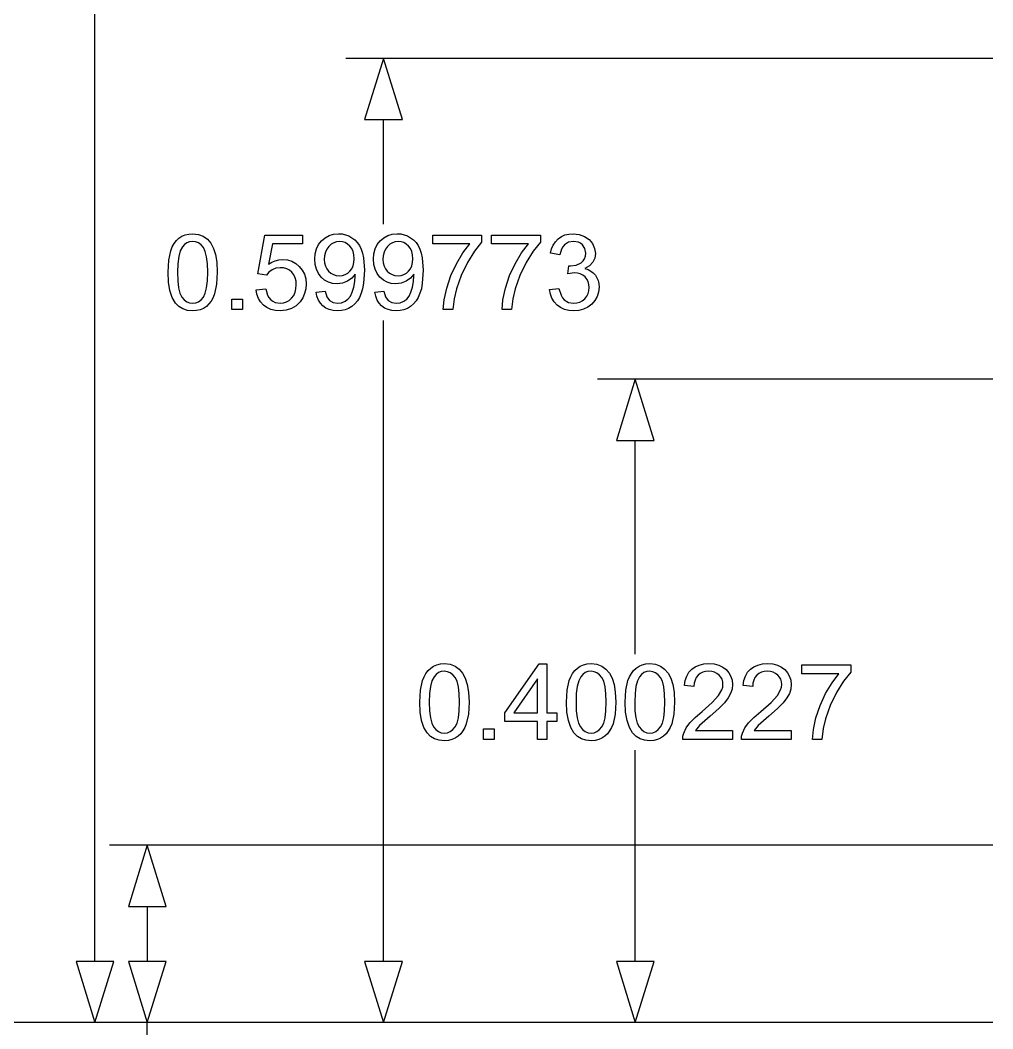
# Model space of a CAD drawing. Extents: x -0.57 to 3.06, y 0.01 to 2.07.
# Drawn here: x -0.115 to 0.49, y 0.496 to 1.124 of the extents above; entities that cross this region are included whole.
import ezdxf

# ---------------------------------------------------------------- set-up
doc = ezdxf.new("R2010")
doc.units = 0
doc.header["$MEASUREMENT"] = 0
doc.layers.add('DIMENSIONS', color=7, linetype='CONTINUOUS')

msp = doc.modelspace()

# ---------------------------------------------------------------- linework, layer by layer
at = {"layer": 'DIMENSIONS'}
for points in [[(-0.06857, 0.53802), (-0.06857, 1.12829)], [(0.49, 1.09977), (0.08746, 1.09977)], [(0.11096, 1.09977), (0.09921, 1.06175)], [(0.12271, 1.06175), (0.11096, 1.09977)], [(0.09921, 1.06175), (0.12271, 1.06175)], [(0.11096, 0.99662), (0.11096, 1.06175)], [(0.11096, 0.53802), (0.11096, 0.93684)], [(0.49, 0.90023), (0.24407, 0.90023)], [(0.26757, 0.90023), (0.25582, 0.8622)], [(0.27932, 0.8622), (0.26757, 0.90023)], [(0.25582, 0.8622), (0.27932, 0.8622)], [(0.26757, 0.72918), (0.26757, 0.8622)], [(0.26757, 0.53802), (0.26757, 0.66944)], [(0.49, 0.61029), (-0.05952, 0.61029)], [(-0.03602, 0.61029), (-0.04777, 0.57226)], [(-0.02427, 0.57226), (-0.03602, 0.61029)], [(-0.04777, 0.57226), (-0.02427, 0.57226)], [(-0.03602, 0.57226), (-0.03602, 0.53802)], [(-0.05682, 0.53802), (-0.08032, 0.53802)], [(-0.08032, 0.53802), (-0.06857, 0.5)], [(-0.06857, 0.5), (-0.05682, 0.53802)], [(-0.02427, 0.53802), (-0.04777, 0.53802)], [(-0.04777, 0.53802), (-0.03602, 0.5)], [(-0.03602, 0.5), (-0.02427, 0.53802)], [(0.12271, 0.53802), (0.09921, 0.53802)], [(0.09921, 0.53802), (0.11096, 0.5)], [(0.11096, 0.5), (0.12271, 0.53802)], [(0.27932, 0.53802), (0.25582, 0.53802)], [(0.25582, 0.53802), (0.26757, 0.5)], [(0.26757, 0.5), (0.27932, 0.53802)], [(0.49, 0.5), (-0.45964, 0.5)], [(0.49, 0.5), (-0.29157, 0.5)], [(0.49, 0.5), (-0.09207, 0.5)], [(0.49, 0.5), (-0.05952, 0.5)], [(-0.03602, 0.36189), (-0.03602, 0.5)], [(0.49, 0.5), (0.08746, 0.5)], [(0.49, 0.5), (0.24407, 0.5)]]:
    msp.add_lwpolyline(points, dxfattribs=at)
for points in [[(-0.02312, 0.96673), (-0.02269, 0.97425), (-0.0214, 0.98015), (-0.02044, 0.98254), (-0.01927, 0.98465), (-0.01789, 0.98646), (-0.0163, 0.98799), (-0.0145, 0.98919), (-0.01248, 0.99005), (-0.01025, 0.99057), (-0.00779, 0.99074), (-0.00424, 0.99036), (-0.00116, 0.98922), (0.00145, 0.98736), (0.00356, 0.98483), (0.00522, 0.98165), (0.00647, 0.97784), (0.00727, 0.973), (0.00753, 0.96673), (0.00711, 0.95926), (0.00583, 0.95338), (0.00488, 0.95098), (0.00371, 0.94887), (0.00234, 0.94705), (0.00075, 0.94552), (-0.00105, 0.94431), (-0.00308, 0.94344), (-0.00532, 0.94292), (-0.00779, 0.94275), (-0.01101, 0.94305), (-0.01386, 0.94397), (-0.01635, 0.94549), (-0.01847, 0.94762), (-0.0205, 0.95102), (-0.02195, 0.95533), (-0.02283, 0.96057)], [(-0.01719, 0.96673), (-0.01702, 0.96143), (-0.01651, 0.95709), (-0.01566, 0.95372), (-0.01448, 0.95132), (-0.01304, 0.94965), (-0.01145, 0.94845), (-0.0097, 0.94773), (-0.00779, 0.94749), (-0.00588, 0.94773), (-0.00413, 0.94846), (-0.00254, 0.94966), (-0.00111, 0.95134), (0.00008, 0.95375), (0.00092, 0.95711), (0.00143, 0.96144), (0.0016, 0.96673), (0.00143, 0.97205), (0.00092, 0.97639), (0.00008, 0.97976), (-0.00111, 0.98215), (-0.00255, 0.98382), (-0.00415, 0.98501), (-0.00592, 0.98573), (-0.00786, 0.98597), (-0.00974, 0.98576), (-0.01143, 0.98512), (-0.01292, 0.98407), (-0.0142, 0.9826), (-0.01551, 0.98), (-0.01644, 0.97648), (-0.017, 0.97206)], [(0.03164, 0.95586), (0.0377, 0.95637), (0.03882, 0.9525), (0.03971, 0.95097), (0.04083, 0.94972), (0.04212, 0.94875), (0.04353, 0.94805), (0.04674, 0.94749), (0.04875, 0.94769), (0.05059, 0.94828), (0.05227, 0.94926), (0.0538, 0.95064), (0.05506, 0.95233), (0.05596, 0.95429), (0.0565, 0.9565), (0.05668, 0.95897), (0.05651, 0.96131), (0.05599, 0.96339), (0.05512, 0.9652), (0.05391, 0.96676), (0.05241, 0.96801), (0.05071, 0.9689), (0.04878, 0.96944), (0.04665, 0.96962), (0.04399, 0.9693), (0.04161, 0.96835), (0.03961, 0.96689), (0.03809, 0.96506), (0.03267, 0.96577), (0.03722, 0.98991), (0.06059, 0.98991), (0.06059, 0.98439), (0.04184, 0.98439), (0.0393, 0.97176), (0.04145, 0.97305), (0.04364, 0.97398), (0.04589, 0.97453), (0.04818, 0.97471), (0.05114, 0.97445), (0.05386, 0.97365), (0.05634, 0.97231), (0.05857, 0.97045), (0.06042, 0.96816), (0.06175, 0.96558), (0.06254, 0.96268), (0.0628, 0.95948), (0.06257, 0.9564), (0.06187, 0.95354), (0.06071, 0.95089), (0.05909, 0.94846), (0.05662, 0.94596), (0.05374, 0.94418), (0.05045, 0.94311), (0.04674, 0.94275), (0.04368, 0.94297), (0.04092, 0.94365), (0.03845, 0.94477), (0.03627, 0.94634), (0.03446, 0.94828), (0.03309, 0.95052), (0.03215, 0.95304)], [(0.06902, 0.95442), (0.07457, 0.95493), (0.0756, 0.95156), (0.07726, 0.94926), (0.07953, 0.94793), (0.08236, 0.94749), (0.08486, 0.9478), (0.08703, 0.94871), (0.08885, 0.95013), (0.09031, 0.95197), (0.09149, 0.95436), (0.09246, 0.95746), (0.09311, 0.96096), (0.09333, 0.96452), (0.09329, 0.96567), (0.09125, 0.96318), (0.08856, 0.9612), (0.08544, 0.95991), (0.08207, 0.95948), (0.07927, 0.95975), (0.07669, 0.96054), (0.07433, 0.96186), (0.0722, 0.96372), (0.07043, 0.966), (0.06917, 0.96862), (0.06841, 0.97158), (0.06816, 0.97487), (0.06842, 0.97827), (0.06921, 0.98133), (0.07053, 0.98403), (0.07237, 0.98638), (0.07462, 0.98829), (0.07712, 0.98965), (0.0799, 0.99047), (0.08294, 0.99074), (0.08518, 0.99059), (0.08733, 0.99013), (0.08937, 0.98935), (0.09132, 0.98827), (0.09311, 0.98691), (0.09466, 0.98528), (0.09599, 0.98339), (0.09709, 0.98124), (0.09796, 0.9787), (0.09857, 0.97565), (0.09906, 0.96801), (0.09858, 0.95992), (0.09796, 0.95656), (0.09711, 0.95367), (0.09601, 0.95116), (0.09468, 0.94896), (0.0931, 0.94709), (0.09129, 0.94554), (0.08927, 0.94432), (0.08709, 0.94345), (0.08475, 0.94292), (0.08223, 0.94275), (0.0796, 0.94294), (0.07722, 0.94351), (0.0751, 0.94447), (0.07322, 0.94581), (0.07165, 0.9475), (0.07043, 0.94949), (0.06955, 0.9518)], [(0.09265, 0.97516), (0.09249, 0.97752), (0.09199, 0.97962), (0.09116, 0.98146), (0.09001, 0.98305), (0.08862, 0.98432), (0.08709, 0.98524), (0.08544, 0.98578), (0.08364, 0.98597), (0.08178, 0.98577), (0.08004, 0.98518), (0.07843, 0.9842), (0.07694, 0.98282), (0.07569, 0.98114), (0.0748, 0.97922), (0.07427, 0.97707), (0.07409, 0.97468), (0.07426, 0.97254), (0.07477, 0.97061), (0.07561, 0.96889), (0.0768, 0.96739), (0.07823, 0.96616), (0.07982, 0.96528), (0.08157, 0.96476), (0.08348, 0.96458), (0.0854, 0.96476), (0.08713, 0.96528), (0.08869, 0.96616), (0.09007, 0.96739), (0.0912, 0.96892), (0.09201, 0.97073), (0.09249, 0.97281)], [(0.10554, 0.95442), (0.11109, 0.95493), (0.11211, 0.95156), (0.11378, 0.94926), (0.11605, 0.94793), (0.11888, 0.94749), (0.12137, 0.9478), (0.12354, 0.94871), (0.12537, 0.95013), (0.12683, 0.95197), (0.12801, 0.95436), (0.12898, 0.95746), (0.12963, 0.96096), (0.12984, 0.96452), (0.12981, 0.96567), (0.12776, 0.96318), (0.12508, 0.9612), (0.12196, 0.95991), (0.11859, 0.95948), (0.11578, 0.95975), (0.1132, 0.96054), (0.11085, 0.96186), (0.10871, 0.96372), (0.10695, 0.966), (0.10568, 0.96862), (0.10493, 0.97158), (0.10467, 0.97487), (0.10494, 0.97827), (0.10573, 0.98133), (0.10705, 0.98403), (0.10889, 0.98638), (0.11113, 0.98829), (0.11364, 0.98965), (0.11641, 0.99047), (0.11945, 0.99074), (0.1217, 0.99059), (0.12384, 0.99013), (0.12589, 0.98935), (0.12784, 0.98827), (0.12962, 0.98691), (0.13118, 0.98528), (0.13251, 0.98339), (0.13361, 0.98124), (0.13447, 0.9787), (0.13509, 0.97565), (0.13558, 0.96801), (0.13509, 0.95992), (0.13448, 0.95656), (0.13362, 0.95367), (0.13253, 0.95116), (0.13119, 0.94896), (0.12962, 0.94709), (0.12781, 0.94554), (0.12579, 0.94432), (0.12361, 0.94345), (0.12126, 0.94292), (0.11875, 0.94275), (0.11612, 0.94294), (0.11374, 0.94351), (0.11161, 0.94447), (0.10974, 0.94581), (0.10817, 0.9475), (0.10694, 0.94949), (0.10607, 0.9518)], [(0.12917, 0.97516), (0.129, 0.97752), (0.12851, 0.97962), (0.12768, 0.98146), (0.12652, 0.98305), (0.12513, 0.98432), (0.12361, 0.98524), (0.12195, 0.98578), (0.12016, 0.98597), (0.1183, 0.98577), (0.11656, 0.98518), (0.11495, 0.9842), (0.11346, 0.98282), (0.11221, 0.98114), (0.11132, 0.97922), (0.11078, 0.97707), (0.11061, 0.97468), (0.11078, 0.97254), (0.11128, 0.97061), (0.11213, 0.96889), (0.11331, 0.96739), (0.11475, 0.96616), (0.11634, 0.96528), (0.11809, 0.96476), (0.12, 0.96458), (0.12191, 0.96476), (0.12365, 0.96528), (0.12521, 0.96616), (0.12659, 0.96739), (0.12772, 0.96892), (0.12852, 0.97073), (0.12901, 0.97281)], [(0.14158, 0.98439), (0.14158, 0.98994), (0.172, 0.98994), (0.172, 0.98545), (0.16753, 0.97989), (0.1631, 0.97276), (0.1592, 0.96473), (0.15629, 0.95647), (0.15487, 0.95029), (0.15408, 0.94355), (0.14815, 0.94355), (0.14874, 0.94967), (0.15033, 0.95695), (0.15286, 0.96467), (0.15631, 0.9721), (0.16033, 0.97882), (0.16459, 0.98439)], [(0.17809, 0.98439), (0.17809, 0.98994), (0.20852, 0.98994), (0.20852, 0.98545), (0.20405, 0.97989), (0.19962, 0.97276), (0.19571, 0.96473), (0.19281, 0.95647), (0.19139, 0.95029), (0.1906, 0.94355), (0.18466, 0.94355), (0.18526, 0.94967), (0.18684, 0.95695), (0.18938, 0.96467), (0.19282, 0.9721), (0.19684, 0.97882), (0.20111, 0.98439)], [(0.21426, 0.95596), (0.22003, 0.95673), (0.22137, 0.95251), (0.2223, 0.95091), (0.22341, 0.94966), (0.22606, 0.94803), (0.22923, 0.94749), (0.23118, 0.94767), (0.23298, 0.9482), (0.23462, 0.94908), (0.2361, 0.95031), (0.23733, 0.95181), (0.23821, 0.95347), (0.23873, 0.9553), (0.23891, 0.9573), (0.23875, 0.9592), (0.23826, 0.96093), (0.23745, 0.96248), (0.23631, 0.96386), (0.23493, 0.96499), (0.23336, 0.9658), (0.23162, 0.96628), (0.22971, 0.96644), (0.22564, 0.9658), (0.22628, 0.97087), (0.22721, 0.9708), (0.23071, 0.97128), (0.23384, 0.97272), (0.23513, 0.97382), (0.23606, 0.97517), (0.23661, 0.97678), (0.23679, 0.97866), (0.23626, 0.98156), (0.23465, 0.98391), (0.23349, 0.98483), (0.23219, 0.98548), (0.2291, 0.986), (0.22601, 0.98547), (0.22349, 0.98388), (0.22247, 0.98269), (0.22165, 0.98124), (0.2206, 0.97753), (0.21483, 0.97856), (0.21553, 0.9813), (0.21656, 0.98371), (0.21793, 0.98579), (0.21964, 0.98755), (0.22163, 0.98895), (0.22385, 0.98995), (0.2263, 0.99054), (0.22897, 0.99074), (0.23267, 0.99033), (0.23606, 0.98909), (0.23891, 0.98714), (0.24101, 0.98459), (0.2423, 0.98165), (0.24273, 0.97853), (0.24232, 0.97562), (0.24109, 0.97298), (0.23906, 0.97074), (0.23625, 0.96901), (0.23822, 0.9684), (0.23995, 0.96753), (0.24145, 0.9664), (0.24273, 0.96501), (0.24373, 0.9634), (0.24446, 0.9616), (0.24489, 0.95961), (0.24503, 0.95743), (0.24475, 0.95447), (0.24391, 0.95175), (0.24251, 0.94925), (0.24055, 0.947), (0.23815, 0.94512), (0.23546, 0.94379), (0.23248, 0.94298), (0.2292, 0.94272), (0.22623, 0.94295), (0.22353, 0.94364), (0.2211, 0.94479), (0.21892, 0.9464), (0.2171, 0.94838), (0.21571, 0.95064), (0.21476, 0.95316)], [(0.01664, 0.94355), (0.01664, 0.95012), (0.02321, 0.95012), (0.02321, 0.94355)], [(0.13349, 0.6993), (0.13392, 0.70682), (0.13521, 0.71271), (0.13617, 0.71511), (0.13734, 0.71721), (0.13872, 0.71903), (0.1403, 0.72055), (0.1421, 0.72176), (0.14412, 0.72262), (0.14636, 0.72314), (0.14882, 0.72331), (0.15237, 0.72293), (0.15545, 0.72179), (0.15806, 0.71993), (0.16017, 0.71739), (0.16182, 0.71421), (0.16308, 0.7104), (0.16388, 0.70557), (0.16414, 0.6993), (0.16372, 0.69182), (0.16244, 0.68594), (0.16149, 0.68355), (0.16032, 0.68144), (0.15895, 0.67962), (0.15736, 0.67809), (0.15556, 0.67688), (0.15353, 0.67601), (0.15129, 0.67549), (0.14882, 0.67532), (0.1456, 0.67562), (0.14275, 0.67653), (0.14026, 0.67806), (0.13814, 0.68019), (0.13611, 0.68358), (0.13465, 0.6879), (0.13378, 0.69314)], [(0.20675, 0.67612), (0.20675, 0.68737), (0.18636, 0.68737), (0.18636, 0.69266), (0.20781, 0.72312), (0.21252, 0.72312), (0.21252, 0.69266), (0.21887, 0.69266), (0.21887, 0.68737), (0.21252, 0.68737), (0.21252, 0.67612)], [(0.22477, 0.6993), (0.22519, 0.70682), (0.22648, 0.71271), (0.22744, 0.71511), (0.22861, 0.71721), (0.22999, 0.71903), (0.23158, 0.72055), (0.23338, 0.72176), (0.2354, 0.72262), (0.23764, 0.72314), (0.24009, 0.72331), (0.24364, 0.72293), (0.24673, 0.72179), (0.24933, 0.71993), (0.25144, 0.71739), (0.2531, 0.71421), (0.25436, 0.7104), (0.25515, 0.70557), (0.25542, 0.6993), (0.25499, 0.69182), (0.25372, 0.68594), (0.25276, 0.68355), (0.2516, 0.68144), (0.25022, 0.67962), (0.24863, 0.67809), (0.24683, 0.67688), (0.24481, 0.67601), (0.24256, 0.67549), (0.24009, 0.67532), (0.23687, 0.67562), (0.23402, 0.67653), (0.23154, 0.67806), (0.22941, 0.68019), (0.22738, 0.68358), (0.22593, 0.6879), (0.22506, 0.69314)], [(0.26128, 0.6993), (0.26171, 0.70682), (0.263, 0.71271), (0.26396, 0.71511), (0.26513, 0.71721), (0.26651, 0.71903), (0.2681, 0.72055), (0.2699, 0.72176), (0.27191, 0.72262), (0.27415, 0.72314), (0.27661, 0.72331), (0.28016, 0.72293), (0.28324, 0.72179), (0.28585, 0.71993), (0.28796, 0.71739), (0.28962, 0.71421), (0.29087, 0.7104), (0.29167, 0.70557), (0.29193, 0.6993), (0.29151, 0.69182), (0.29023, 0.68594), (0.28928, 0.68355), (0.28811, 0.68144), (0.28674, 0.67962), (0.28515, 0.67809), (0.28335, 0.67688), (0.28132, 0.67601), (0.27908, 0.67549), (0.27661, 0.67532), (0.27339, 0.67562), (0.27054, 0.67653), (0.26805, 0.67806), (0.26593, 0.68019), (0.2639, 0.68358), (0.26244, 0.6879), (0.26157, 0.69314)], [(0.32813, 0.68166), (0.32813, 0.67612), (0.29706, 0.67612), (0.2972, 0.67816), (0.29773, 0.68012), (0.29928, 0.68327), (0.30153, 0.68638), (0.30473, 0.68969), (0.30908, 0.69349), (0.3155, 0.69912), (0.31944, 0.70345), (0.32146, 0.70702), (0.32196, 0.70873), (0.32213, 0.71039), (0.32198, 0.71204), (0.32152, 0.71355), (0.32075, 0.71493), (0.31968, 0.71618), (0.31836, 0.71721), (0.31685, 0.71794), (0.31516, 0.71838), (0.31328, 0.71853), (0.3113, 0.71838), (0.30953, 0.71791), (0.30797, 0.71713), (0.30662, 0.71603), (0.30552, 0.71466), (0.30473, 0.71305), (0.30425, 0.7112), (0.30408, 0.70911), (0.29815, 0.70972), (0.29867, 0.71284), (0.2996, 0.71556), (0.30096, 0.71789), (0.30274, 0.71983), (0.30489, 0.72135), (0.30739, 0.72244), (0.31023, 0.72309), (0.31341, 0.72331), (0.31662, 0.72307), (0.31947, 0.72237), (0.32197, 0.7212), (0.32412, 0.71956), (0.32585, 0.71757), (0.32708, 0.71536), (0.32782, 0.71292), (0.32806, 0.71026), (0.32778, 0.70746), (0.32691, 0.70471), (0.32537, 0.70192), (0.32308, 0.69898), (0.31952, 0.6954), (0.31418, 0.6907), (0.30751, 0.68479), (0.30508, 0.68166)], [(0.36464, 0.68166), (0.36464, 0.67612), (0.33358, 0.67612), (0.33371, 0.67816), (0.33425, 0.68012), (0.33579, 0.68327), (0.33805, 0.68638), (0.34124, 0.68969), (0.3456, 0.69349), (0.35202, 0.69912), (0.35596, 0.70345), (0.35798, 0.70702), (0.35848, 0.70873), (0.35865, 0.71039), (0.3585, 0.71204), (0.35804, 0.71355), (0.35727, 0.71493), (0.3562, 0.71618), (0.35488, 0.71721), (0.35337, 0.71794), (0.35168, 0.71838), (0.3498, 0.71853), (0.34782, 0.71838), (0.34605, 0.71791), (0.34449, 0.71713), (0.34313, 0.71603), (0.34204, 0.71466), (0.34125, 0.71305), (0.34077, 0.7112), (0.3406, 0.70911), (0.33467, 0.70972), (0.33518, 0.71284), (0.33612, 0.71556), (0.33748, 0.71789), (0.33925, 0.71983), (0.34141, 0.72135), (0.34391, 0.72244), (0.34675, 0.72309), (0.34993, 0.72331), (0.35313, 0.72307), (0.35599, 0.72237), (0.35849, 0.7212), (0.36064, 0.71956), (0.36236, 0.71757), (0.36359, 0.71536), (0.36433, 0.71292), (0.36458, 0.71026), (0.36429, 0.70746), (0.36343, 0.70471), (0.36189, 0.70192), (0.35959, 0.69898), (0.35603, 0.6954), (0.3507, 0.6907), (0.34403, 0.68479), (0.34159, 0.68166)], [(0.37122, 0.71696), (0.37122, 0.72251), (0.40164, 0.72251), (0.40164, 0.71802), (0.39717, 0.71246), (0.39274, 0.70532), (0.38884, 0.69729), (0.38593, 0.68904), (0.38451, 0.68286), (0.38372, 0.67612), (0.37779, 0.67612), (0.37838, 0.68224), (0.37997, 0.68952), (0.38251, 0.69723), (0.38595, 0.70467), (0.38997, 0.71139), (0.39424, 0.71696)], [(0.13942, 0.6993), (0.13959, 0.69399), (0.1401, 0.68966), (0.14095, 0.68629), (0.14213, 0.68389), (0.14357, 0.68222), (0.14516, 0.68102), (0.14691, 0.6803), (0.14882, 0.68006), (0.15072, 0.6803), (0.15247, 0.68102), (0.15407, 0.68222), (0.1555, 0.68391), (0.15669, 0.68631), (0.15753, 0.68968), (0.15804, 0.69401), (0.15821, 0.6993), (0.15804, 0.70461), (0.15753, 0.70895), (0.15669, 0.71232), (0.1555, 0.71472), (0.15406, 0.71639), (0.15246, 0.71758), (0.15069, 0.71829), (0.14875, 0.71853), (0.14686, 0.71832), (0.14518, 0.71769), (0.14369, 0.71664), (0.1424, 0.71517), (0.1411, 0.71256), (0.14017, 0.70905), (0.13961, 0.70463)], [(0.2307, 0.6993), (0.23087, 0.69399), (0.23137, 0.68966), (0.23222, 0.68629), (0.23341, 0.68389), (0.23484, 0.68222), (0.23643, 0.68102), (0.23818, 0.6803), (0.24009, 0.68006), (0.242, 0.6803), (0.24375, 0.68102), (0.24534, 0.68222), (0.24678, 0.68391), (0.24796, 0.68631), (0.24881, 0.68968), (0.24932, 0.69401), (0.24948, 0.6993), (0.24932, 0.70461), (0.24881, 0.70895), (0.24796, 0.71232), (0.24678, 0.71472), (0.24534, 0.71639), (0.24373, 0.71758), (0.24196, 0.71829), (0.24003, 0.71853), (0.23814, 0.71832), (0.23645, 0.71769), (0.23497, 0.71664), (0.23368, 0.71517), (0.23237, 0.71256), (0.23144, 0.70905), (0.23088, 0.70463)], [(0.26721, 0.6993), (0.26738, 0.69399), (0.26789, 0.68966), (0.26874, 0.68629), (0.26992, 0.68389), (0.27136, 0.68222), (0.27295, 0.68102), (0.2747, 0.6803), (0.27661, 0.68006), (0.27852, 0.6803), (0.28027, 0.68102), (0.28186, 0.68222), (0.28329, 0.68391), (0.28448, 0.68631), (0.28532, 0.68968), (0.28583, 0.69401), (0.286, 0.6993), (0.28583, 0.70461), (0.28532, 0.70895), (0.28448, 0.71232), (0.28329, 0.71472), (0.28185, 0.71639), (0.28025, 0.71758), (0.27848, 0.71829), (0.27654, 0.71853), (0.27466, 0.71832), (0.27297, 0.71769), (0.27148, 0.71664), (0.2702, 0.71517), (0.26889, 0.71256), (0.26796, 0.70905), (0.2674, 0.70463)], [(0.20675, 0.69266), (0.20675, 0.71385), (0.19203, 0.69266)], [(0.17325, 0.67612), (0.17325, 0.68269), (0.17982, 0.68269), (0.17982, 0.67612)]]:
    msp.add_lwpolyline(points, close=True, dxfattribs=at)

doc.saveas('drawing.dxf')
